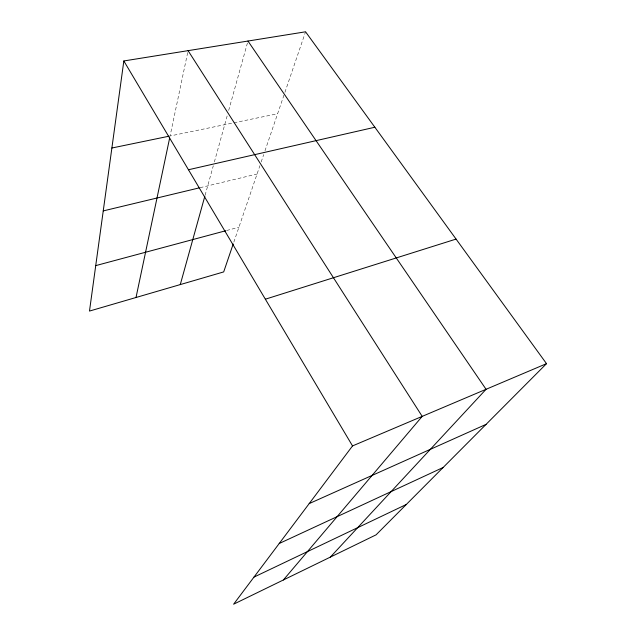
<?xml version="1.0" encoding="UTF-8"?>
<svg xmlns="http://www.w3.org/2000/svg" width="636" height="636" viewBox="0 0 636 636"><rect width="100%" height="100%" fill="white"/><g stroke="black" fill="none" stroke-linecap="round" stroke-linejoin="round"><path stroke-width="0.48" stroke-dasharray="3.18 2.39" d="M187.676 52.589L170.082 135.977L277.614 113.749M205.102 195.276L213.299 165.781M214.364 161.957L227.362 115.18M228.682 110.426L247.706 41.992M233.849 242.109L259.909 165.678M261.181 161.965L263.709 154.548M264.974 150.835L284.602 93.261M284.92 92.331L305.558 31.8M226.686 230.494L238.929 227.211M200.07 187.692L257.071 174.018"/><path stroke-width="0.95" d="M546.515 363.657L352.527 445.923L233.619 604.2L376.059 534.852L546.515 363.657L305.558 31.8L123.837 60.961L89.485 311.076L223.689 271.914L233.213 243.97M136.017 297.497L169.677 137.917M180.282 284.578L204.84 196.222M283.386 579.968L422.201 416.373L188.081 50.649M330.354 557.104L486.063 389.296L247.968 41.046M253.987 577.091L406.309 504.475M279.212 543.51L443.149 467.476M309.183 503.609L486.063 424.371M265.363 299.198L456.068 239.088M95.726 265.625L225.748 230.741M103.247 210.906L199.108 187.914M188.463 169.748L374.858 127.24M111.88 148.013L169.112 136.184M123.837 60.961L352.527 445.923"/></g></svg>
